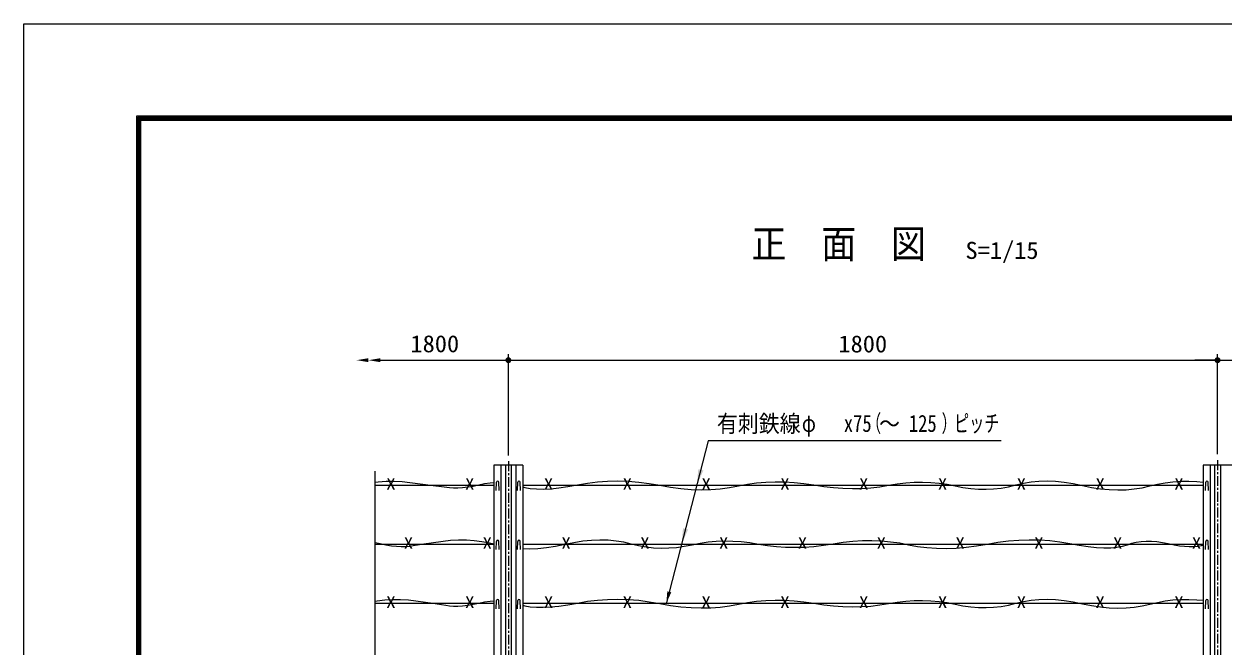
# Model space of a CAD drawing. Units: millimetres, scale not verified. Extents: x -4455 to 4455, y -3150 to 3150.
# Drawn here: x -4455 to -1412, y 1572 to 3150 of the extents above; entities that cross this region are included whole.
import ezdxf
from ezdxf.enums import TextEntityAlignment as Align

# ---------------------------------------------------------------- set-up
doc = ezdxf.new("R2010")
doc.units = ezdxf.units.MM
doc.header["$LTSCALE"] = 20
doc.linetypes.add('USER1', pattern=[2, 1.25, -0.25, 0.25, -0.25])
for name, color, linetype, lineweight in [('0-0_1部材', 3, 'Continuous', 18), ('0-1_5寸法', 1, 'Continuous', 18), ('0-2_SUNPOU', 1, 'Continuous', 18), ('0-8_7詳細', 7, 'Continuous', 18), ('0-9_6文字', 3, 'Continuous', 18), ('0-A_中心線', 1, 'USER1', 18), ('0-E_0', 3, 'Continuous', 18), ('1-0_D-TTL', 7, 'Continuous', 18)]:
    doc.layers.add(name, color=color, linetype=linetype, lineweight=lineweight)
doc.styles.add('ＭＳ ゴシック', font='')
doc.styles.get('ＭＳ ゴシック').set_extended_font_data('MS Gothic')

# ---------------------------------------------------------------- blocks, each defined once
blk = doc.blocks.new('M1')
at = {"layer": '0-2_SUNPOU'}
blk.add_line((-5, 0), (-38.58, 0), dxfattribs=at)
for points in [[(0, 0), (-5, 0), (-4.96, 0.63)], [(0, 0), (-4.96, -0.63), (-5, 0)], [(0, 0), (-4.96, 0.63), (-4.84, 1.24)], [(0, 0), (-4.84, -1.24), (-4.96, -0.63)], [(0, 0), (-4.84, 1.24), (-4.65, 1.84)], [(0, 0), (-4.65, -1.84), (-4.84, -1.24)], [(0, 0), (-4.65, 1.84), (-4.38, 2.41)], [(0, 0), (-4.38, -2.41), (-4.65, -1.84)], [(0, 0), (-4.38, 2.41), (-4.05, 2.94)], [(0, 0), (-4.05, -2.94), (-4.38, -2.41)], [(0, 0), (-4.05, 2.94), (-3.64, 3.42)], [(0, 0), (-3.64, -3.42), (-4.05, -2.94)], [(0, 0), (-3.64, 3.42), (-3.19, 3.85)], [(0, 0), (-3.19, -3.85), (-3.64, -3.42)], [(0, 0), (-3.19, 3.85), (-2.68, 4.22)], [(0, 0), (-2.68, -4.22), (-3.19, -3.85)], [(0, 0), (-2.68, 4.22), (-2.13, 4.52)], [(0, 0), (-2.13, -4.52), (-2.68, -4.22)], [(0, 0), (-2.13, 4.52), (-1.55, 4.76)], [(0, 0), (-1.55, -4.76), (-2.13, -4.52)], [(0, 0), (-1.55, 4.76), (-0.94, 4.91)], [(0, 0), (-0.94, -4.91), (-1.55, -4.76)], [(0, 0), (-0.94, 4.91), (-0.31, 4.99)], [(0, 0), (-0.31, -4.99), (-0.94, -4.91)], [(0, 0), (-0.31, 4.99), (0.31, 4.99)], [(0, 0), (0.31, -4.99), (-0.31, -4.99)], [(0, 0), (0.31, 4.99), (0.94, 4.91)], [(0, 0), (0.94, 4.91), (1.55, 4.76)], [(0, 0), (1.55, 4.76), (2.13, 4.52)], [(0, 0), (2.13, 4.52), (2.68, 4.22)], [(0, 0), (2.68, 4.22), (3.19, 3.85)], [(0, 0), (3.19, 3.85), (3.64, 3.42)], [(0, 0), (3.64, 3.42), (4.05, 2.94)], [(0, 0), (4.05, 2.94), (4.38, 2.41)], [(0, 0), (4.38, 2.41), (4.65, 1.84)], [(0, 0), (4.65, 1.84), (4.84, 1.24)], [(0, 0), (4.84, 1.24), (4.96, 0.63)], [(0, 0), (4.96, 0.63), (5, 0)], [(0, 0), (0.94, -4.91), (0.31, -4.99)], [(0, 0), (1.55, -4.76), (0.94, -4.91)], [(0, 0), (2.13, -4.52), (1.55, -4.76)], [(0, 0), (2.68, -4.22), (2.13, -4.52)], [(0, 0), (3.19, -3.85), (2.68, -4.22)], [(0, 0), (3.64, -3.42), (3.19, -3.85)], [(0, 0), (4.05, -2.94), (3.64, -3.42)], [(0, 0), (4.38, -2.41), (4.05, -2.94)], [(0, 0), (4.65, -1.84), (4.38, -2.41)], [(0, 0), (4.84, -1.24), (4.65, -1.84)], [(0, 0), (4.96, -0.63), (4.84, -1.24)], [(0, 0), (5, 0), (4.96, -0.63)]]:
    blk.add_solid(points, dxfattribs=at)

msp = doc.modelspace()

# ---------------------------------------------------------------- linework, layer by layer
at = {"layer": '0-0_1部材', "color": 4}
msp.add_line((-3563.9, 686.45), (-3563.9, 2016.19), dxfattribs=at)
at = {"layer": '0-0_1部材', "color": 7}
for p, q in [((-3262.2, 2030.67), (-3262.2, -579.33)), ((-3189.2, 2030.67), (-3262.2, 2030.67)), ((-3189.2, 2030.67), (-3189.2, -579.33)), ((-1462.2, 2030.67), (-1462.2, -579.33)), ((-1389.2, 2030.67), (-1462.2, 2030.67))]:
    msp.add_line(p, q, dxfattribs=at)
at = {"layer": '0-0_1部材'}
for p, q in [((-3244.7, 2030.67), (-3244.7, -579.33)), ((-3233.2, 2030.67), (-3233.2, -579.33)), ((-3218.2, 2030.67), (-3218.2, -579.33)), ((-3206.7, 2030.67), (-3206.7, -579.33)), ((-1444.7, 2030.67), (-1444.7, -579.33)), ((-1433.2, 2030.67), (-1433.2, -579.33)), ((-1418.2, 2030.67), (-1418.2, -579.33))]:
    msp.add_line(p, q, dxfattribs=at)
at = {"layer": '0-0_1部材', "color": 1}
for p, q in [((-3563.9, 1980.67), (-3262.2, 1980.67)), ((-3189.2, 1980.67), (-1462.2, 1980.67)), ((-1478.73, 1989.83), (-1462.2, 1988.26)), ((-3563.9, 1830.67), (-3262.2, 1830.67)), ((-3189.2, 1830.67), (-1462.2, 1830.67)), ((-3563.9, 1680.67), (-3262.2, 1680.67)), ((-3189.2, 1680.67), (-1462.2, 1680.67)), ((-1478.73, 1689.83), (-1462.2, 1688.26))]:
    msp.add_line(p, q, dxfattribs=at)
for points in [[(-3563.9, 1988.09), (-3555.91, 1989.08), (-3536.01, 1990.43), (-3515.91, 1990.68), (-3495.61, 1989.83), (-3423.63, 1980.67)], [(-3423.63, 1980.67), (-3388.36, 1975.79), (-3375.04, 1974.65), (-3364.78, 1973.76), (-3353.66, 1973.66), (-3341.69, 1974.37), (-3328.85, 1975.88), (-3315.15, 1978.19), (-3300.6, 1981.3), (-3285.85, 1984.32), (-3271.58, 1986.38), (-3262.2, 1987.11)], [(-3189.2, 1976.16), (-3183.95, 1974.55), (-3170.15, 1972.02), (-3154.6, 1970.67), (-3137.29, 1970.47), (-3118.22, 1971.45), (-3097.4, 1973.59), (-3074.83, 1976.9), (-3050.5, 1981.38), (-3025.16, 1985.78), (-2999.58, 1988.88), (-2973.75, 1990.67), (-2947.66, 1991.16), (-2921.33, 1990.34), (-2894.75, 1988.21), (-2867.92, 1984.78), (-2840.85, 1980.04), (-2813.93, 1975.3), (-2787.59, 1971.85), (-2761.83, 1969.7), (-2736.64, 1968.86), (-2712.02, 1969.3), (-2687.98, 1971.05), (-2664.52, 1974.1), (-2641.63, 1978.44), (-2618.86, 1982.85), (-2595.78, 1986.08), (-2572.36, 1988.14), (-2548.62, 1989.03), (-2524.56, 1988.74), (-2500.17, 1987.28), (-2475.45, 1984.65), (-2450.41, 1980.84), (-2425.4, 1976.98), (-2400.76, 1974.2), (-2376.49, 1972.49), (-2352.6, 1971.85), (-2329.09, 1972.29), (-2305.95, 1973.8), (-2283.19, 1976.38)], [(-2283.19, 1976.38), (-2260.8, 1980.04), (-2238.73, 1983.69), (-2216.94, 1986.23), (-2195.43, 1987.68), (-2174.19, 1988.03), (-2153.22, 1987.28), (-2132.54, 1985.43), (-2112.12, 1982.49), (-2091.98, 1978.44), (-2072.07, 1974.46), (-2052.33, 1971.7), (-2032.76, 1970.17), (-2013.37, 1969.85), (-1994.16, 1970.77), (-1975.12, 1972.9), (-1956.26, 1976.26), (-1937.57, 1980.84), (-1918.65, 1985.37), (-1899.11, 1988.56), (-1878.95, 1990.41), (-1858.16, 1990.93), (-1836.75, 1990.11), (-1814.71, 1987.96), (-1792.04, 1984.47), (-1768.75, 1979.64), (-1745.43, 1974.82), (-1722.65, 1971.33), (-1700.42, 1969.17), (-1678.75, 1968.36), (-1657.62, 1968.87), (-1637.04, 1970.73), (-1617.02, 1973.92), (-1597.54, 1978.44), (-1578.24, 1983.09), (-1558.74, 1986.63), (-1539.03, 1989.08), (-1519.13, 1990.43), (-1499.03, 1990.68), (-1478.73, 1989.83)], [(-3440.26, 1830.67), (-3466.96, 1826.35), (-3476.35, 1824.65), (-3486.61, 1823.76), (-3497.73, 1823.66), (-3509.7, 1824.37), (-3522.54, 1825.88), (-3536.24, 1828.19), (-3550.79, 1831.3), (-3563.9, 1833.99)], [(-3262.2, 1830.45), (-3273.15, 1833.09), (-3292.65, 1836.63), (-3312.36, 1839.08), (-3332.26, 1840.43), (-3352.36, 1840.68), (-3372.66, 1839.83), (-3440.26, 1830.67)], [(-3036.68, 1837.96), (-3059.35, 1834.47), (-3082.64, 1829.64), (-3105.96, 1824.82), (-3128.74, 1821.33), (-3150.97, 1819.17), (-3172.64, 1818.36), (-3189.2, 1818.76)], [(-2186.87, 1824.1), (-2209.76, 1828.44), (-2232.53, 1832.85), (-2255.62, 1836.08), (-2279.03, 1838.14), (-2302.77, 1839.03), (-2326.83, 1838.74), (-2351.22, 1837.28), (-2375.94, 1834.65), (-2400.98, 1830.84), (-2425.99, 1826.98), (-2450.63, 1824.2), (-2474.9, 1822.49), (-2498.79, 1821.85), (-2522.3, 1822.29), (-2545.44, 1823.8), (-2568.2, 1826.38), (-2590.59, 1830.04), (-2612.66, 1833.69), (-2634.45, 1836.23), (-2655.96, 1837.68), (-2677.2, 1838.03), (-2698.17, 1837.28), (-2718.86, 1835.43), (-2739.27, 1832.49), (-2759.41, 1828.44), (-2779.32, 1824.46), (-2799.06, 1821.7), (-2818.63, 1820.17), (-2838.02, 1819.85), (-2857.23, 1820.77), (-2876.27, 1822.9), (-2895.13, 1826.26), (-2913.82, 1830.84), (-2932.74, 1835.37), (-2952.28, 1838.56), (-2972.44, 1840.41), (-2993.23, 1840.93), (-3014.64, 1840.11), (-3036.68, 1837.96)], [(-1462.2, 1827.75), (-1466.96, 1826.35), (-1476.35, 1824.65), (-1486.61, 1823.76), (-1497.73, 1823.66), (-1509.7, 1824.37), (-1522.54, 1825.88), (-1536.24, 1828.19), (-1550.79, 1831.3), (-1565.54, 1834.32), (-1579.81, 1836.38), (-1593.61, 1837.45), (-1606.92, 1837.56), (-1619.76, 1836.69), (-1632.12, 1834.85), (-1644, 1832.03), (-1655.4, 1828.24), (-1667.44, 1824.55), (-1681.24, 1822.02), (-1696.79, 1820.67), (-1714.1, 1820.47), (-1733.17, 1821.45), (-1753.99, 1823.59), (-1776.56, 1826.9), (-1800.89, 1831.38), (-1826.23, 1835.78), (-1851.81, 1838.88), (-1877.65, 1840.67), (-1903.73, 1841.16), (-1930.06, 1840.34), (-1956.64, 1838.21), (-1983.47, 1834.78), (-2010.54, 1830.04), (-2037.46, 1825.3), (-2063.8, 1821.85), (-2089.56, 1819.7), (-2114.75, 1818.86), (-2139.37, 1819.3), (-2163.41, 1821.05), (-2186.87, 1824.1)], [(-3563.9, 1685.69), (-3558.74, 1686.63), (-3539.03, 1689.08), (-3519.13, 1690.43), (-3499.03, 1690.68), (-3478.73, 1689.83), (-3417.55, 1680.67)], [(-3417.55, 1680.67), (-3384.43, 1676.35), (-3375.04, 1674.65), (-3364.78, 1673.76), (-3353.66, 1673.66), (-3341.69, 1674.37), (-3328.85, 1675.88), (-3315.15, 1678.19), (-3300.6, 1681.3), (-3285.85, 1684.32), (-3271.58, 1686.38), (-3262.2, 1687.11)], [(-3189.2, 1676.16), (-3183.95, 1674.55), (-3170.15, 1672.02), (-3154.6, 1670.67), (-3137.29, 1670.47), (-3118.22, 1671.45), (-3097.4, 1673.59), (-3074.83, 1676.9), (-3050.5, 1681.38), (-3025.16, 1685.78), (-2999.58, 1688.88), (-2973.75, 1690.67), (-2947.66, 1691.16), (-2921.33, 1690.34), (-2894.75, 1688.21), (-2867.92, 1684.78), (-2840.85, 1680.04), (-2813.93, 1675.3), (-2787.59, 1671.85), (-2761.83, 1669.7), (-2736.64, 1668.86), (-2712.02, 1669.3), (-2687.98, 1671.05), (-2664.52, 1674.1), (-2641.63, 1678.44), (-2618.86, 1682.85), (-2595.78, 1686.08), (-2572.36, 1688.14), (-2548.62, 1689.03), (-2524.56, 1688.74), (-2500.17, 1687.28), (-2475.45, 1684.65), (-2450.41, 1680.84), (-2425.4, 1676.98), (-2400.76, 1674.2), (-2376.49, 1672.49), (-2352.6, 1671.85), (-2329.09, 1672.29), (-2305.95, 1673.8), (-2283.19, 1676.38)], [(-2283.19, 1676.38), (-2260.8, 1680.04), (-2238.73, 1683.69), (-2216.94, 1686.23), (-2195.43, 1687.68), (-2174.19, 1688.03), (-2153.22, 1687.28), (-2132.54, 1685.43), (-2112.12, 1682.49), (-2091.98, 1678.44), (-2072.07, 1674.46), (-2052.33, 1671.7), (-2032.76, 1670.17), (-2013.37, 1669.85), (-1994.16, 1670.77), (-1975.12, 1672.9), (-1956.26, 1676.26), (-1937.57, 1680.84), (-1918.65, 1685.37), (-1899.11, 1688.56), (-1878.95, 1690.41), (-1858.16, 1690.93), (-1836.75, 1690.11), (-1814.71, 1687.96), (-1792.04, 1684.47), (-1768.75, 1679.64), (-1745.43, 1674.82), (-1722.65, 1671.33), (-1700.42, 1669.17), (-1678.75, 1668.36), (-1657.62, 1668.87), (-1637.04, 1670.73), (-1617.02, 1673.92), (-1597.54, 1678.44), (-1578.24, 1683.09), (-1558.74, 1686.63), (-1539.03, 1689.08), (-1519.13, 1690.43), (-1499.03, 1690.68), (-1478.73, 1689.83)]]:
    msp.add_lwpolyline(points, dxfattribs=at)
at = {"layer": '0-1_5寸法'}
for p, q in [((-3550.81, 2297.39), (-3225.7, 2297.39)), ((-1425.7, 2297.39), (-1032.4, 2297.39))]:
    msp.add_line(p, q, dxfattribs=at)
for points in [[(-3580.81, 2302.39), (-3580.81, 2292.39), (-3610.81, 2297.39)], [(-3550.81, 2302.39), (-3550.81, 2292.39), (-3580.81, 2297.39)]]:
    msp.add_solid(points, dxfattribs=at)
at = {"layer": '0-8_7詳細', "color": 1}
for p, q in [((-3225.7, 2055.51), (-3225.7, 2312.39)), ((-3225.7, 2297.39), (-1425.7, 2297.39)), ((-1425.7, 2059.03), (-1425.7, 2312.39))]:
    msp.add_line(p, q, dxfattribs=at)
at = {"layer": '0-9_6文字', "color": 7}
msp.add_lwpolyline([(-1975.24, 2092.6), (-2718.3, 2092.6), (-2824.25, 1682.6)], dxfattribs=at)
at = {"layer": '0-9_6文字', "color": 1}
for points in [[(-2730.76, 2017.73), (-2743.67, 2021.06), (-2747.22, 1980.67)], [(-2769.52, 1867.73), (-2782.43, 1871.06), (-2785.99, 1830.67)]]:
    msp.add_solid(points, dxfattribs=at)
at = {"layer": '0-9_6文字', "color": 7}
msp.add_solid([(-2824.75, 1680.67), (-2822.29, 1711.01), (-2812.2, 1708.41)], dxfattribs=at)
at = {"layer": '0-A_中心線'}
for p, q in [((-3225.7, 2040.91), (-3225.7, -612.87)), ((-1425.7, 2043.47), (-1425.7, -632.52))]:
    msp.add_line(p, q, dxfattribs=at)
at = {"layer": '0-E_0'}
for p, q in [((-3256.45, 1967.04), (-3255.7, 1987.54)), ((-3248.95, 1967.04), (-3249.7, 1987.54)), ((-3202.45, 1967.04), (-3201.7, 1987.54)), ((-3194.95, 1967.04), (-3195.7, 1987.54)), ((-1456.45, 1967.04), (-1455.7, 1987.54)), ((-1448.95, 1967.04), (-1449.7, 1987.54)), ((-3256.45, 1817.04), (-3255.7, 1837.54)), ((-3248.95, 1817.04), (-3249.7, 1837.54)), ((-3202.45, 1817.04), (-3201.7, 1837.54)), ((-3194.95, 1817.04), (-3195.7, 1837.54)), ((-1456.45, 1817.04), (-1455.7, 1837.54)), ((-1448.95, 1817.04), (-1449.7, 1837.54)), ((-3256.45, 1667.04), (-3255.7, 1687.54)), ((-3248.95, 1667.04), (-3249.7, 1687.54)), ((-3202.45, 1667.04), (-3201.7, 1687.54)), ((-3194.95, 1667.04), (-3195.7, 1687.54)), ((-1456.45, 1667.04), (-1455.7, 1687.54)), ((-1448.95, 1667.04), (-1449.7, 1687.54))]:
    msp.add_line(p, q, dxfattribs=at)
for centre in [(-3252.7, 1987.54), (-3198.7, 1987.54), (-1452.7, 1987.54), (-3252.7, 1837.54), (-3198.7, 1837.54), (-1452.7, 1837.54), (-3252.7, 1687.54), (-3198.7, 1687.54), (-1452.7, 1687.54)]:
    msp.add_arc(centre, 3, 0, 180, dxfattribs=at)
at = {"layer": '1-0_D-TTL', "color": 2}
msp.add_lwpolyline([(-4455.04, 3150.21), (4454.66, 3150.21), (4454.66, -3150.21), (-4455.04, -3150.21)], close=True, dxfattribs=at)
at = {"layer": '1-0_D-TTL'}
for points in [[(-4168.65, 2916.87), (4168.28, 2916.87), (4168.28, -2916.87), (-4168.65, -2916.87)], [(-4166, 2914.21), (4165.63, 2914.21), (4165.63, -2914.21), (-4166, -2914.21)], [(-4163.35, 2911.56), (4162.97, 2911.56), (4162.97, -2911.56), (-4163.35, -2911.56)], [(-4160.7, 2908.91), (4160.32, 2908.91), (4160.32, -2908.91), (-4160.7, -2908.91)], [(-4158.05, 2906.26), (4157.67, 2906.26), (4157.67, -2906.26), (-4158.05, -2906.26)]]:
    msp.add_lwpolyline(points, close=True, dxfattribs=at)

# ---------------------------------------------------------------- block references
at = {"layer": '0-8_7詳細', "xscale": 1.5, "yscale": 1.5, "rotation": 180}
msp.add_blockref('M1', (-3225.7, 2297.39), dxfattribs=at)
at = {"layer": '0-8_7詳細', "xscale": 1.5, "yscale": 1.5}
msp.add_blockref('M1', (-1425.7, 2297.39), dxfattribs=at)

# ---------------------------------------------------------------- texts
at = {"layer": '0-0_1部材', "color": 1, "style": 'ＭＳ ゴシック', "width": 1.2}
for p in [(-3535.52, 1960.39), (-3335.52, 1960.39), (-3135.52, 1960.39), (-2935.52, 1960.39), (-2735.52, 1960.39), (-2535.52, 1960.39), (-2335.52, 1960.39), (-2135.52, 1960.39), (-1935.52, 1960.39), (-1735.52, 1960.39), (-1535.52, 1960.39), (-3491, 1810.39), (-3291, 1810.39), (-3091, 1810.39), (-2891, 1810.39), (-2691, 1810.39), (-2491, 1810.39), (-2291, 1810.39), (-2091, 1810.39), (-1891, 1810.39), (-1691, 1810.39), (-1491, 1810.39), (-3535.52, 1660.39), (-3335.52, 1660.39), (-3135.52, 1660.39), (-2935.52, 1660.39), (-2735.52, 1660.39), (-2535.52, 1660.39), (-2335.52, 1660.39), (-2135.52, 1660.39), (-1935.52, 1660.39), (-1735.52, 1660.39), (-1535.52, 1660.39)]:
    msp.add_text('X', height=28.89, dxfattribs=at).set_placement(p, align=Align.BOTTOM_LEFT)
at = {"layer": '0-1_5寸法', "color": 3, "style": 'ＭＳ ゴシック', "width": 1.05}
msp.add_text('1800', height=43.26, dxfattribs=at).set_placement((-3474.17, 2304.48), align=Align.BOTTOM_LEFT)
at = {"layer": '0-8_7詳細', "color": 3, "style": 'ＭＳ ゴシック', "width": 1.05}
msp.add_text('1800', height=43.26, dxfattribs=at).set_placement((-2387.95, 2304.07), align=Align.BOTTOM_LEFT)
at = {"layer": '0-9_6文字', "color": 7, "style": 'ＭＳ ゴシック', "width": 0.9}
msp.add_text('正\u3000面\u3000図', height=72.14, dxfattribs=at).set_placement((-2608.67, 2534.72), align=Align.BOTTOM_LEFT)
at = {"layer": '0-9_6文字', "style": 'ＭＳ ゴシック'}
for s, height, width, p in [('S=1/15', 43.26, 1.05, (-2065.47, 2541.28)), ('有刺鉄線', 43.26, 0.9, (-2696.39, 2101.84)), ('（\u3000\u3000\u3000\u3000）', 43.26, 0.65, (-2317.84, 2102.48)), ('ピッチ', 43.26, 0.65, (-2094.56, 2102.48)), ('φ   x75 \u3000 125', 43.3, 0.8, (-2480.82, 2102.48)), ('～', 43.26, 0.9, (-2284.84, 2101.84))]:
    msp.add_text(s, height=height, dxfattribs=dict(at, width=width)).set_placement(p, align=Align.BOTTOM_LEFT)

doc.saveas('drawing.dxf')
